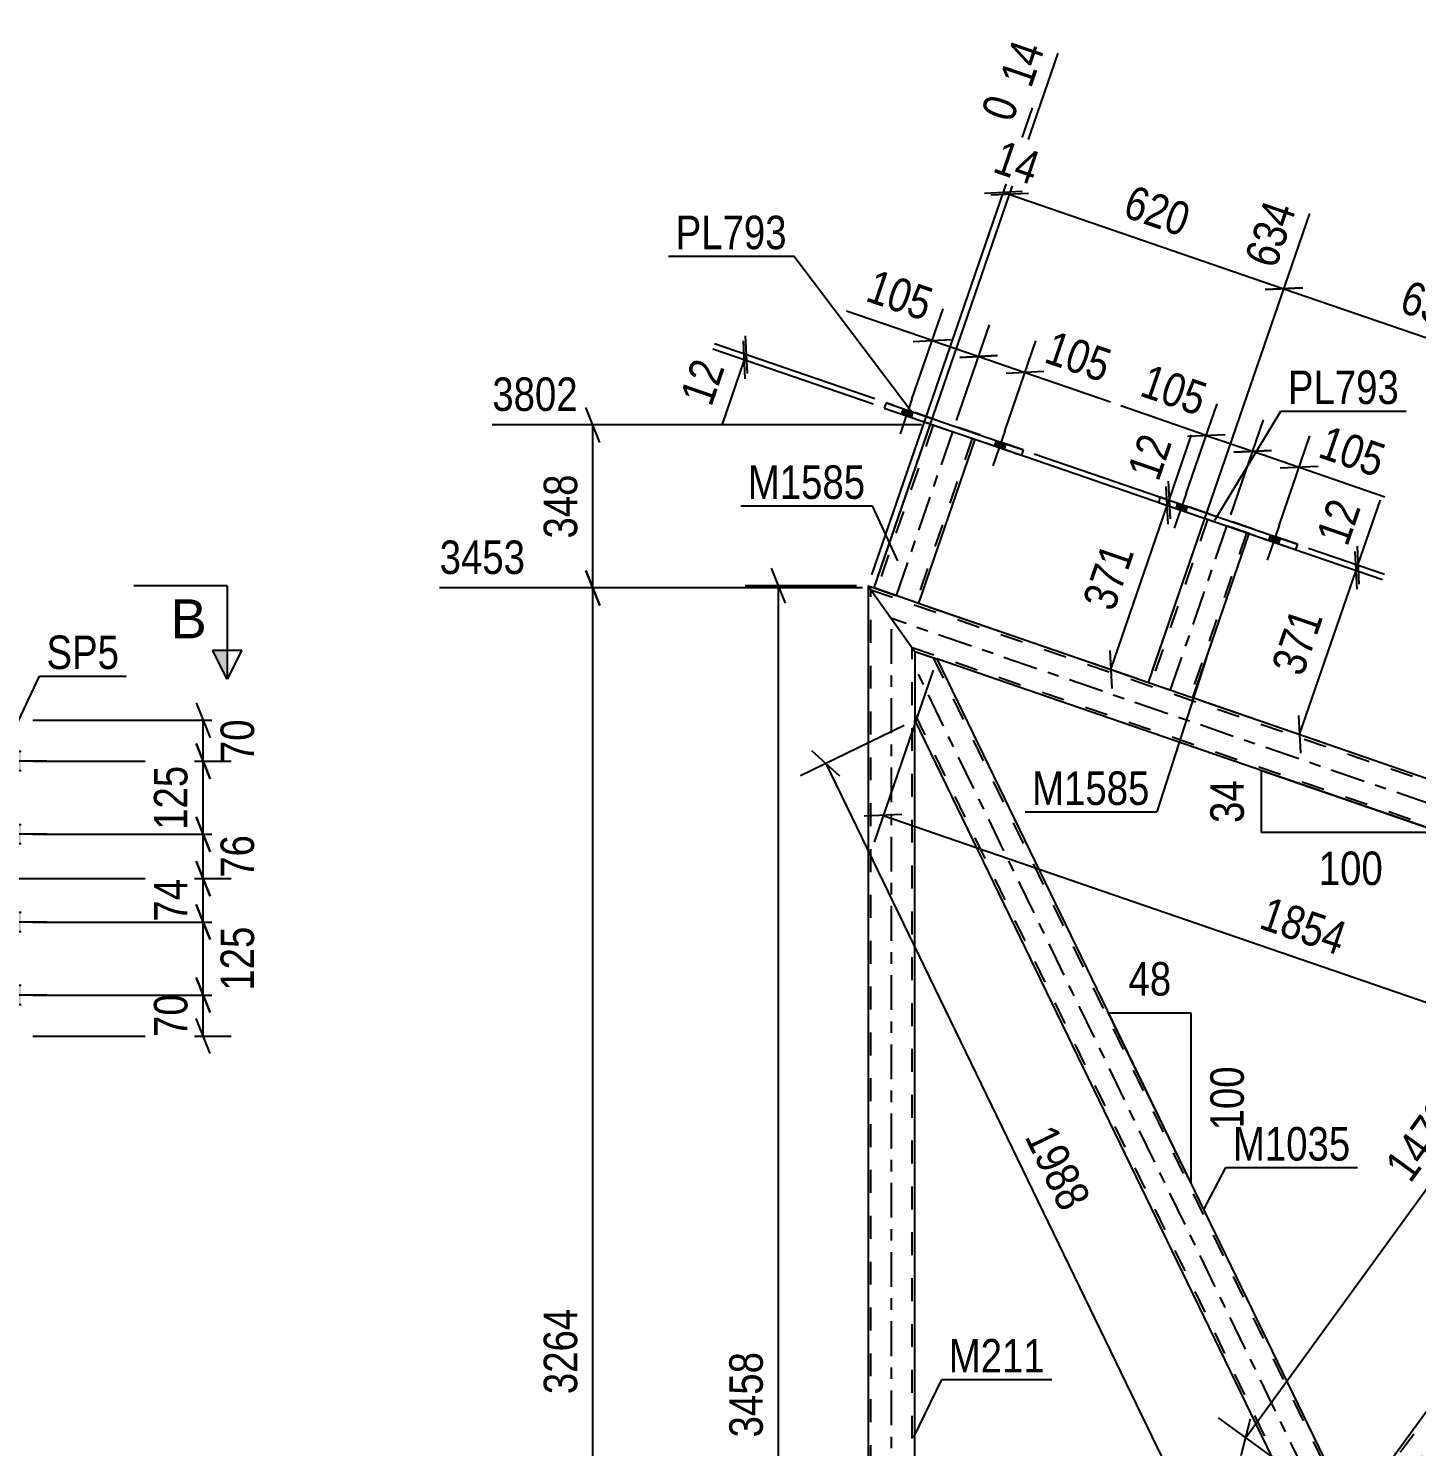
# Model space of a CAD drawing. Header units: millimetres. Extents: x 0 to 841, y 0 to 594.
# Drawn here: x 302.9 to 421.6, y 135.4 to 256.7 of the extents above; entities that cross this region are included whole.
import ezdxf

# ---------------------------------------------------------------- set-up
doc = ezdxf.new("R2010")
doc.units = ezdxf.units.MM
doc.linetypes.add('DXK_LINE_DOT2', pattern=[3.9198, 1.9599, -1.9599])
doc.linetypes.add('DXK_LINE_DOT3', pattern=[5.9187, 2.979, -0.9799, 0.9799, -0.9799])
doc.styles.add('Arial', font='ARIAL.TTF', dxfattribs={"height": 0.2})
doc.styles.add('Arial Narrow', font='ARIALN.TTF', dxfattribs={"height": 0.2})

# ---------------------------------------------------------------- blocks, each defined once
blk = doc.blocks.new('Bolt-761551059-1678 - 1356')
at = {"linetype": 'Continuous'}
for points in [[(301, 194.85), (301, 193.2), (302.25, 193.2), (302.25, 194.85)], [(301, 194.85), (301, 193.2), (302.25, 193.2), (302.25, 194.85)], [(301, 194.85), (301, 193.2), (302.25, 193.2), (302.25, 194.85)], [(301, 188.6), (301, 186.95), (302.25, 186.95), (302.25, 188.6)], [(301, 188.6), (301, 186.95), (302.25, 186.95), (302.25, 188.6)], [(301, 181.1), (301, 179.45), (302.25, 179.45), (302.25, 181.1)], [(301, 181.1), (301, 179.45), (302.25, 179.45), (302.25, 181.1)], [(301, 174.85), (301, 173.2), (302.25, 173.2), (302.25, 174.85)], [(301, 174.85), (301, 173.2), (302.25, 173.2), (302.25, 174.85)], [(301, 174.85), (301, 173.2), (302.25, 173.2), (302.25, 174.85)]]:
    blk.add_hatch(color=1, dxfattribs=at).paths.add_polyline_path(points)
at = {"color": 1, "linetype": 'Continuous'}
for p, q in [((302.25, 194.85), (301, 194.85)), ((302.25, 194.85), (301, 194.85)), ((302.25, 194.85), (301, 194.85)), ((304.45, 194.03), (298.5, 194.03)), ((304.45, 194.03), (298.5, 194.03)), ((304.45, 194.03), (298.5, 194.03)), ((302.25, 193.2), (301, 193.2)), ((302.25, 193.2), (301, 193.2)), ((302.25, 193.2), (301, 193.2)), ((302.25, 188.6), (301, 188.6)), ((302.25, 188.6), (301, 188.6)), ((304.45, 187.78), (298.5, 187.78)), ((304.45, 187.78), (298.5, 187.78)), ((302.25, 186.95), (301, 186.95)), ((302.25, 186.95), (301, 186.95)), ((302.25, 181.1), (301, 181.1)), ((302.25, 181.1), (301, 181.1)), ((304.45, 180.28), (298.5, 180.28)), ((304.45, 180.28), (298.5, 180.28)), ((302.25, 179.45), (301, 179.45)), ((302.25, 179.45), (301, 179.45)), ((302.25, 174.85), (301, 174.85)), ((302.25, 174.85), (301, 174.85)), ((302.25, 174.85), (301, 174.85)), ((304.45, 174.03), (298.5, 174.03)), ((304.45, 174.03), (298.5, 174.03)), ((304.45, 174.03), (298.5, 174.03)), ((302.25, 173.2), (301, 173.2)), ((302.25, 173.2), (301, 173.2)), ((302.25, 173.2), (301, 173.2))]:
    blk.add_line(p, q, dxfattribs=at)
blk = doc.blocks.new('Part-761551059-21451 - 21442')
at = {"color": 2, "linetype": 'Continuous'}
for p, q in [((450.67, 177.26), (416.01, 129.62)), ((417.99, 125.54), (451.18, 171.18)), ((378.67, 78.29), (413.34, 125.96)), ((379.87, 73.15), (415.32, 121.88)), ((378.67, 78.29), (378.67, 73.56)), ((378.67, 73.56), (379.84, 73.16)), ((379.84, 73.16), (379.87, 73.15))]:
    blk.add_line(p, q, dxfattribs=at)
at = {"color": 7, "linetype": 'DXK_LINE_DOT2'}
for p, q in [((450.67, 171.92), (450.67, 177.26)), ((378.67, 77.88), (450.67, 176.86)), ((379.64, 73.23), (450.98, 171.3)), ((450.73, 171.62), (450.67, 171.92)), ((450.67, 171.92), (450.73, 171.62)), ((450.73, 171.62), (450.67, 171.92)), ((450.67, 171.92), (450.73, 171.62)), ((450.81, 171.48), (450.73, 171.62)), ((450.73, 171.62), (450.81, 171.48)), ((450.81, 171.48), (450.73, 171.62)), ((450.73, 171.62), (450.81, 171.48)), ((450.9, 171.36), (450.81, 171.48)), ((450.92, 171.34), (450.9, 171.36)), ((451.16, 171.18), (450.9, 171.36)), ((451.16, 171.18), (451.18, 171.18)), ((451.16, 171.18), (451.18, 171.18)), ((413.34, 125.96), (416.01, 129.62)), ((415.32, 121.88), (417.99, 125.54))]:
    blk.add_line(p, q, dxfattribs=at)
at = {"color": 7, "linetype": 'DXK_LINE_DOT3'}
blk.add_line((452.28, 176.09), (378.67, 74.89), dxfattribs=at)
blk = doc.blocks.new('Part-761551059-21447 - 21442')
at = {"color": 2, "linetype": 'Continuous'}
for p, q in [((374.67, 209.03), (375.2, 208.84)), ((374.67, 209.03), (375.15, 208.36)), ((375.15, 208.36), (378.67, 203.42)), ((378.98, 207.54), (398.65, 200.77)), ((450.67, 178.63), (380.56, 202.77)), ((402.43, 199.47), (422.48, 192.56)), ((426.26, 191.26), (450.67, 182.86)), ((450.67, 182.86), (450.67, 182.82)), ((450.67, 182.82), (450.67, 182.35)), ((450.67, 182.35), (450.67, 182.32))]:
    blk.add_line(p, q, dxfattribs=at)
at = {"color": 7, "linetype": 'DXK_LINE_DOT2'}
for p, q in [((374.67, 209.03), (374.81, 208.83)), ((374.91, 208.69), (450.67, 182.6)), ((375.2, 208.84), (378.98, 207.54)), ((378.43, 203.76), (450.67, 178.88)), ((378.67, 203.42), (380.56, 202.77)), ((398.65, 200.77), (402.43, 199.47)), ((422.48, 192.56), (426.26, 191.26)), ((450.67, 182.86), (450.67, 182.71)), ((450.67, 182.35), (450.67, 178.63))]:
    blk.add_line(p, q, dxfattribs=at)
at = {"color": 7, "linetype": 'DXK_LINE_DOT3'}
blk.add_line((450.67, 180.74), (376.67, 206.22), dxfattribs=at)
blk = doc.blocks.new('Part-761551059-21450 - 21442')
at = {"color": 2, "linetype": 'Continuous'}
for p, q in [((375.15, 208.36), (374.67, 209.03)), ((374.67, 209.03), (374.67, 70.71)), ((375.15, 208.36), (378.67, 203.42)), ((378.67, 78.29), (378.67, 197.51)), ((374.67, 70.71), (378.67, 73.56))]:
    blk.add_line(p, q, dxfattribs=at)
at = {"color": 7, "linetype": 'DXK_LINE_DOT2'}
for p, q in [((374.7, 208.98), (375.15, 208.36)), ((374.91, 70.88), (374.91, 208.69)), ((378.43, 73.39), (378.43, 203.76)), ((378.67, 203.42), (378.67, 197.51)), ((378.67, 73.56), (378.67, 78.29))]:
    blk.add_line(p, q, dxfattribs=at)
at = {"color": 7, "linetype": 'DXK_LINE_DOT3'}
blk.add_line((376.67, 72.14), (376.67, 206.22), dxfattribs=at)
blk = doc.blocks.new('Part-761551059-21455 - 21442')
at = {"color": 2, "linetype": 'Continuous'}
for p, q in [((378.67, 203.42), (378.67, 197.51)), ((378.67, 203.42), (380.56, 202.77)), ((380.56, 202.77), (416.01, 129.62)), ((378.67, 197.51), (413.34, 125.96)), ((416.01, 129.62), (413.34, 125.96))]:
    blk.add_line(p, q, dxfattribs=at)
at = {"color": 7, "linetype": 'DXK_LINE_DOT2'}
for p, q in [((380.24, 202.88), (415.85, 129.4)), ((378.67, 198.06), (413.5, 126.18))]:
    blk.add_line(p, q, dxfattribs=at)
at = {"color": 7, "linetype": 'DXK_LINE_DOT3'}
blk.add_line((414.68, 127.79), (378.67, 202.1), dxfattribs=at)
blk = doc.blocks.new('Part-761551059-21501 - 21442')
at = {"color": 2, "linetype": 'Continuous'}
for p, q in [((399.66, 216.61), (399.5, 216.16)), ((399.5, 216.16), (411.23, 212.12)), ((399.66, 216.61), (399.66, 216.61)), ((399.66, 216.61), (411.38, 212.58)), ((411.38, 212.58), (411.23, 212.12)), ((411.38, 212.58), (411.38, 212.58))]:
    blk.add_line(p, q, dxfattribs=at)
at = {"color": 7, "linetype": 'DXK_LINE_DOT2'}
for p, q in [((399.5, 216.16), (411.23, 212.12)), ((411.38, 212.58), (399.66, 216.61)), ((399.66, 216.61), (399.66, 216.61))]:
    blk.add_line(p, q, dxfattribs=at)
blk = doc.blocks.new('Part-761551059-21502 - 21442')
at = {"color": 2, "linetype": 'Continuous'}
for p, q in [((398.65, 200.77), (403.47, 214.79)), ((402.43, 199.47), (407.25, 213.49)), ((398.65, 200.77), (402.39, 199.48)), ((402.39, 199.48), (402.43, 199.47))]:
    blk.add_line(p, q, dxfattribs=at)
at = {"color": 7, "linetype": 'DXK_LINE_DOT2'}
for p, q in [((403.7, 214.71), (398.87, 200.69)), ((407.25, 213.49), (403.47, 214.79)), ((407.03, 213.57), (402.2, 199.54)), ((398.65, 200.77), (398.65, 200.77)), ((398.65, 200.77), (398.65, 200.77)), ((398.65, 200.77), (398.65, 200.77)), ((398.65, 200.77), (398.65, 200.77)), ((402.19, 199.55), (402.2, 199.54))]:
    blk.add_line(p, q, dxfattribs=at)
at = {"color": 7, "linetype": 'DXK_LINE_DOT3'}
blk.add_line((400.54, 200.12), (405.36, 214.14), dxfattribs=at)
blk = doc.blocks.new('Part-761551059-21503 - 21442')
at = {"color": 2, "linetype": 'Continuous'}
for p, q in [((376.21, 224.68), (376.05, 224.23)), ((376.21, 224.68), (376.21, 224.68)), ((376.21, 224.68), (387.93, 220.65)), ((376.05, 224.23), (387.78, 220.2)), ((387.93, 220.65), (387.78, 220.2)), ((387.93, 220.65), (387.93, 220.65))]:
    blk.add_line(p, q, dxfattribs=at)
at = {"color": 7, "linetype": 'DXK_LINE_DOT2'}
for p, q in [((387.93, 220.65), (376.21, 224.68)), ((376.21, 224.68), (376.21, 224.68)), ((376.05, 224.23), (387.78, 220.2))]:
    blk.add_line(p, q, dxfattribs=at)
blk = doc.blocks.new('Part-761551059-21504 - 21442')
at = {"color": 2, "linetype": 'Continuous'}
for p, q in [((375.2, 208.84), (380.02, 222.86)), ((383.8, 221.56), (378.98, 207.54)), ((378.94, 207.55), (375.2, 208.84)), ((378.94, 207.55), (378.97, 207.54))]:
    blk.add_line(p, q, dxfattribs=at)
at = {"color": 7, "linetype": 'DXK_LINE_DOT2'}
for p, q in [((380.25, 222.78), (375.42, 208.76)), ((380.02, 222.86), (383.8, 221.56)), ((383.58, 221.64), (378.75, 207.61)), ((375.2, 208.84), (375.2, 208.84)), ((375.2, 208.84), (375.2, 208.84)), ((375.2, 208.84), (375.2, 208.84)), ((375.2, 208.84), (375.2, 208.84)), ((378.74, 207.62), (378.75, 207.61)), ((378.98, 207.54), (378.97, 207.54)), ((378.97, 207.54), (378.98, 207.54)), ((378.98, 207.54), (378.98, 207.54))]:
    blk.add_line(p, q, dxfattribs=at)
at = {"color": 7, "linetype": 'DXK_LINE_DOT3'}
blk.add_line((377.09, 208.19), (381.91, 222.21), dxfattribs=at)
blk = doc.blocks.new('Bolt-761551059-21516 - 21442')
at = {"linetype": 'Continuous'}
for points in [[(401.96, 215.82), (401.13, 216.1), (400.98, 215.65), (401.81, 215.36)], [(409.91, 213.09), (409.07, 213.37), (408.92, 212.92), (409.75, 212.63)]]:
    blk.add_hatch(color=1, dxfattribs=at).paths.add_polyline_path(points)
at = {"color": 1, "linetype": 'Continuous'}
for p, q in [((401.87, 216.91), (400.86, 213.96)), ((401.13, 216.1), (400.98, 215.65)), ((401.96, 215.82), (401.81, 215.36)), ((409.82, 214.17), (408.8, 211.22)), ((409.07, 213.37), (408.92, 212.92)), ((409.91, 213.09), (409.75, 212.63))]:
    blk.add_line(p, q, dxfattribs=at)
blk = doc.blocks.new('Bolt-761551059-21517 - 21442')
at = {"linetype": 'Continuous'}
for points in [[(401.96, 215.82), (401.13, 216.1), (400.98, 215.65), (401.81, 215.36)], [(409.91, 213.09), (409.07, 213.37), (408.92, 212.92), (409.75, 212.63)]]:
    blk.add_hatch(color=1, dxfattribs=at).paths.add_polyline_path(points)
at = {"color": 1, "linetype": 'Continuous'}
for p, q in [((401.87, 216.91), (400.86, 213.96)), ((401.13, 216.1), (400.98, 215.65)), ((401.96, 215.82), (401.81, 215.36)), ((409.82, 214.17), (408.8, 211.22)), ((409.07, 213.37), (408.92, 212.92)), ((409.91, 213.09), (409.75, 212.63))]:
    blk.add_line(p, q, dxfattribs=at)
blk = doc.blocks.new('Bolt-761551059-21518 - 21442')
at = {"linetype": 'Continuous'}
for points in [[(378.51, 223.89), (377.68, 224.18), (377.53, 223.72), (378.36, 223.44)], [(386.46, 221.16), (385.63, 221.44), (385.47, 220.99), (386.3, 220.7)]]:
    blk.add_hatch(color=1, dxfattribs=at).paths.add_polyline_path(points)
at = {"color": 1, "linetype": 'Continuous'}
for p, q in [((378.42, 224.98), (377.41, 222.03)), ((377.68, 224.18), (377.53, 223.72)), ((378.51, 223.89), (378.36, 223.44)), ((386.37, 222.25), (385.35, 219.29)), ((385.63, 221.44), (385.47, 220.99)), ((386.46, 221.16), (386.3, 220.7))]:
    blk.add_line(p, q, dxfattribs=at)
blk = doc.blocks.new('Bolt-761551059-21519 - 21442')
at = {"linetype": 'Continuous'}
for points in [[(378.51, 223.89), (377.68, 224.18), (377.53, 223.72), (378.36, 223.44)], [(386.46, 221.16), (385.63, 221.44), (385.47, 220.99), (386.3, 220.7)]]:
    blk.add_hatch(color=1, dxfattribs=at).paths.add_polyline_path(points)
at = {"color": 1, "linetype": 'Continuous'}
for p, q in [((378.42, 224.98), (377.41, 222.03)), ((377.68, 224.18), (377.53, 223.72)), ((378.51, 223.89), (378.36, 223.44)), ((386.37, 222.25), (385.35, 219.29)), ((385.63, 221.44), (385.47, 220.99)), ((386.46, 221.16), (386.3, 220.7))]:
    blk.add_line(p, q, dxfattribs=at)
blk = doc.blocks.new('StraightDimension-761551059-17092 - 1356')
at = {"color": 7, "linetype": 'Continuous'}
for p, q in [((317.22, 175.53), (318.42, 172.53)), ((303.25, 174.03), (320.22, 174.03)), ((317.82, 170.53), (317.82, 174.03)), ((318.42, 169.03), (317.22, 172.03)), ((303.25, 170.53), (320.22, 170.53))]:
    blk.add_line(p, q, dxfattribs=at)
at = {"color": 0}
blk.add_wipeout([(317.07, 174.7), (312.87, 174.7), (312.87, 169.85), (317.07, 169.85)], dxfattribs=at)
at = {"color": 3, "style": 'Arial Narrow'}
blk.add_text('70', height=2.863, rotation=90.0002, dxfattribs=at).set_placement((316.47, 170.45))
blk = doc.blocks.new('StraightDimension-761551059-17087 - 1356')
at = {"color": 7, "linetype": 'Continuous'}
for p, q in [((317.22, 199.03), (318.42, 196.03)), ((303.25, 197.53), (320.67, 197.53)), ((317.82, 194.03), (317.82, 197.53)), ((318.42, 192.53), (317.22, 195.53)), ((303.25, 194.03), (320.67, 194.03))]:
    blk.add_line(p, q, dxfattribs=at)
at = {"color": 0}
blk.add_wipeout([(322.77, 198.2), (318.57, 198.2), (318.57, 193.35), (322.77, 193.35)], dxfattribs=at)
at = {"color": 3, "style": 'Arial Narrow'}
blk.add_text('70', height=2.863, rotation=90.0002, dxfattribs=at).set_placement((322.17, 193.95))
blk = doc.blocks.new('StraightDimension-761551059-17088 - 1356')
at = {"color": 7, "linetype": 'Continuous'}
for p, q in [((317.22, 195.53), (318.42, 192.53)), ((303.25, 194.03), (320.22, 194.03)), ((317.82, 187.78), (317.82, 194.03)), ((318.42, 186.28), (317.22, 189.28)), ((303.25, 187.78), (320.22, 187.78))]:
    blk.add_line(p, q, dxfattribs=at)
at = {"color": 0}
blk.add_wipeout([(317.07, 194.24), (312.87, 194.24), (312.87, 187.56), (317.07, 187.56)], dxfattribs=at)
at = {"color": 3, "style": 'Arial Narrow'}
blk.add_text('125', height=2.863, rotation=90.0002, dxfattribs=at).set_placement((316.47, 188.16))
blk = doc.blocks.new('StraightDimension-761551059-17089 - 1356')
at = {"color": 7, "linetype": 'Continuous'}
for p, q in [((317.22, 189.28), (318.42, 186.28)), ((303.25, 187.78), (320.67, 187.78)), ((317.82, 183.99), (317.82, 187.78)), ((318.42, 182.49), (317.22, 185.49)), ((302, 183.99), (320.67, 183.99))]:
    blk.add_line(p, q, dxfattribs=at)
at = {"color": 0}
blk.add_wipeout([(322.77, 188.31), (318.57, 188.31), (318.57, 183.46), (322.77, 183.46)], dxfattribs=at)
at = {"color": 3, "style": 'Arial Narrow'}
blk.add_text('76', height=2.863, rotation=90.0002, dxfattribs=at).set_placement((322.17, 184.06))
blk = doc.blocks.new('StraightDimension-761551059-17090 - 1356')
at = {"color": 7, "linetype": 'Continuous'}
for p, q in [((317.22, 185.49), (318.42, 182.49)), ((302, 183.99), (320.22, 183.99)), ((317.82, 180.28), (317.82, 183.99)), ((318.42, 178.78), (317.22, 181.78)), ((303.25, 180.28), (320.22, 180.28))]:
    blk.add_line(p, q, dxfattribs=at)
at = {"color": 0}
blk.add_wipeout([(317.07, 184.56), (312.87, 184.56), (312.87, 179.71), (317.07, 179.71)], dxfattribs=at)
at = {"color": 3, "style": 'Arial Narrow'}
blk.add_text('74', height=2.863, rotation=90.0002, dxfattribs=at).set_placement((316.47, 180.31))
blk = doc.blocks.new('StraightDimension-761551059-17091 - 1356')
at = {"color": 7, "linetype": 'Continuous'}
for p, q in [((317.22, 181.78), (318.42, 178.78)), ((303.25, 180.28), (320.67, 180.28)), ((317.82, 174.03), (317.82, 180.28)), ((318.42, 172.53), (317.22, 175.53)), ((303.25, 174.03), (320.67, 174.03))]:
    blk.add_line(p, q, dxfattribs=at)
at = {"color": 0}
blk.add_wipeout([(322.77, 180.49), (318.57, 180.49), (318.57, 173.81), (322.77, 173.81)], dxfattribs=at)
at = {"color": 3, "style": 'Arial Narrow'}
blk.add_text('125', height=2.863, rotation=90.0002, dxfattribs=at).set_placement((322.17, 174.41))
blk = doc.blocks.new('StraightDimension-761551059-24172 - 21442')
at = {"color": 7, "linetype": 'Continuous'}
for p, q in [((375.52, 209.79), (390.93, 254.56)), ((388.39, 242.58), (385.17, 242.42)), ((386.78, 242.5), (410.23, 234.43)), ((398.97, 201.71), (412.44, 240.85)), ((408.62, 234.35), (411.84, 234.51))]:
    blk.add_line(p, q, dxfattribs=at)
at = {"color": 0}
blk.add_wipeout([(401.91, 238.09), (403.27, 242.06), (396.95, 244.23), (395.59, 240.26)], dxfattribs=at)
at = {"color": 0, "linetype": 'Continuous'}
blk.add_wipeout([(412.06, 241.61), (408.09, 242.98), (405.92, 236.66), (409.89, 235.29)], dxfattribs=at)
at = {"color": 3, "style": 'Arial Narrow'}
blk.add_text('620', height=2.863, rotation=-18.9878, dxfattribs=at).set_placement((396.35, 240.64))
at = {"color": 3, "linetype": 'Continuous', "style": 'Arial Narrow'}
blk.add_text('634', height=2.863, rotation=71.0124, dxfattribs=at).set_placement((409.52, 236.05))
blk = doc.blocks.new('StraightDimension-761551059-24336 - 21442')
at = {"color": 7, "linetype": 'Continuous'}
for p, q in [((405.69, 215.09), (408.49, 223.22)), ((409.82, 214.17), (412.46, 221.85)), ((405.95, 220.45), (409.17, 220.61)), ((407.56, 220.53), (411.53, 219.16)), ((413.15, 219.24), (409.92, 219.08))]:
    blk.add_line(p, q, dxfattribs=at)
at = {"color": 0}
blk.add_wipeout([(418.59, 217.52), (419.96, 221.5), (413.64, 223.67), (412.27, 219.7)], dxfattribs=at)
at = {"color": 7, "linetype": 'Continuous'}
blk.add_line((411.53, 219.16), (418.85, 216.64), dxfattribs=at)
blk.add_line((411.53, 219.16), (418.85, 216.64), dxfattribs=at)
at = {"color": 3, "style": 'Arial Narrow'}
blk.add_text('105', height=2.863, rotation=-18.9878, dxfattribs=at).set_placement((413.03, 220.07))
blk = doc.blocks.new('StraightDimension-761551059-24173 - 21442')
at = {"color": 7, "linetype": 'Continuous'}
for p, q in [((375.52, 209.79), (390.93, 254.56)), ((374.99, 209.97), (388.73, 249.9)), ((384.63, 242.61), (387.86, 242.76)), ((388.39, 242.58), (385.17, 242.42)), ((386.24, 242.68), (386.78, 242.5))]:
    blk.add_line(p, q, dxfattribs=at)
at = {"color": 0, "linetype": 'Continuous'}
blk.add_wipeout([(390.56, 255.33), (386.59, 256.69), (385.01, 252.1), (388.98, 250.73)], dxfattribs=at)
at = {"color": 0}
blk.add_wipeout([(389.05, 242.51), (390.42, 246.48), (385.83, 248.06), (384.46, 244.09)], dxfattribs=at)
at = {"color": 3, "style": 'Arial Narrow'}
blk.add_text('14', height=2.863, rotation=-18.9878, dxfattribs=at).set_placement((385.22, 244.46))
at = {"color": 0, "linetype": 'Continuous'}
blk.add_wipeout([(388.35, 250.66), (384.38, 252.03), (383.4, 249.16), (387.37, 247.8)], dxfattribs=at)
at = {"color": 3, "linetype": 'Continuous', "style": 'Arial Narrow'}
for s, height, p in [('14', 2.863, (388.6, 251.5)), ('0', 2.86, (387, 248.56))]:
    blk.add_text(s, height=height, rotation=71.0124, dxfattribs=at).set_placement(p)
blk = doc.blocks.new('StraightDimension-761551059-24562 - 21442')
at = {"color": 7, "linetype": 'Continuous'}
for p, q in [((367.62, 207.53), (366.42, 210.53)), ((373.67, 209.03), (364.17, 209.03)), ((367.02, 70.71), (367.02, 209.03)), ((366.42, 72.21), (367.62, 69.21)), ((373.67, 70.71), (364.17, 70.71))]:
    blk.add_line(p, q, dxfattribs=at)
at = {"color": 0}
blk.add_wipeout([(366.27, 144.13), (362.07, 144.13), (362.07, 135.61), (366.27, 135.61)], dxfattribs=at)
at = {"color": 3, "style": 'Arial Narrow'}
blk.add_text('3458', height=2.863, rotation=90.0002, dxfattribs=at).set_placement((365.67, 136.21))
blk = doc.blocks.new('StraightDimension-761551059-24171 - 21442')
at = {"color": 7, "linetype": 'Continuous'}
for p, q in [((398.97, 201.71), (412.44, 240.85)), ((411.84, 234.51), (408.62, 234.35)), ((410.23, 234.43), (434.07, 226.23)), ((422.81, 193.51), (436.87, 234.37)), ((432.45, 226.15), (435.68, 226.31))]:
    blk.add_line(p, q, dxfattribs=at)
at = {"color": 0, "linetype": 'Continuous'}
blk.add_wipeout([(436.5, 235.14), (432.52, 236.5), (429.76, 228.45), (433.73, 227.09)], dxfattribs=at)
at = {"color": 0}
blk.add_wipeout([(425.55, 229.95), (426.92, 233.92), (420.6, 236.1), (419.23, 232.13)], dxfattribs=at)
at = {"color": 3, "linetype": 'Continuous', "style": 'Arial Narrow'}
blk.add_text('1264', height=2.863, rotation=71.0124, dxfattribs=at).set_placement((433.35, 227.85))
at = {"color": 3, "style": 'Arial Narrow'}
blk.add_text('630', height=2.863, rotation=-18.9878, dxfattribs=at).set_placement((419.99, 232.5))
blk = doc.blocks.new('StraightDimension-761551059-24337 - 21442')
at = {"color": 7, "linetype": 'Continuous'}
for p, q in [((401.87, 216.91), (404.52, 224.59)), ((405.69, 215.09), (408.49, 223.22)), ((401.98, 221.81), (405.2, 221.97)), ((403.59, 221.89), (407.56, 220.53)), ((409.17, 220.61), (405.95, 220.45))]:
    blk.add_line(p, q, dxfattribs=at)
at = {"color": 0}
blk.add_wipeout([(403.34, 222.77), (404.7, 226.74), (398.38, 228.92), (397.02, 224.95)], dxfattribs=at)
at = {"color": 7, "linetype": 'Continuous'}
blk.add_line((403.59, 221.89), (396.28, 224.41), dxfattribs=at)
blk.add_line((403.59, 221.89), (396.28, 224.41), dxfattribs=at)
at = {"color": 3, "style": 'Arial Narrow'}
blk.add_text('105', height=2.863, rotation=-18.9878, dxfattribs=at).set_placement((397.78, 225.32))
blk = doc.blocks.new('StraightDimension-761551059-24387 - 21442')
at = {"color": 7, "linetype": 'Continuous'}
for p, q in [((382.24, 223.16), (385.05, 231.34)), ((386.37, 222.25), (389.02, 229.97)), ((382.51, 228.56), (385.74, 228.72)), ((384.13, 228.64), (388.1, 227.27)), ((389.71, 227.35), (386.48, 227.19))]:
    blk.add_line(p, q, dxfattribs=at)
at = {"color": 0}
blk.add_wipeout([(395.16, 225.64), (396.52, 229.61), (390.2, 231.78), (388.84, 227.81)], dxfattribs=at)
at = {"color": 7, "linetype": 'Continuous'}
blk.add_line((388.1, 227.27), (395.41, 224.76), dxfattribs=at)
blk.add_line((388.1, 227.27), (395.41, 224.76), dxfattribs=at)
at = {"color": 3, "style": 'Arial Narrow'}
blk.add_text('105', height=2.863, rotation=-18.9878, dxfattribs=at).set_placement((389.6, 228.18))
blk = doc.blocks.new('StraightDimension-761551059-24388 - 21442')
at = {"color": 7, "linetype": 'Continuous'}
for p, q in [((378.42, 224.98), (381.08, 232.7)), ((382.24, 223.16), (385.05, 231.34)), ((378.54, 229.93), (381.77, 230.09)), ((380.15, 230.01), (384.13, 228.64)), ((385.74, 228.72), (382.51, 228.56))]:
    blk.add_line(p, q, dxfattribs=at)
at = {"color": 0}
blk.add_wipeout([(379.9, 230.89), (381.27, 234.86), (374.95, 237.03), (373.58, 233.06)], dxfattribs=at)
at = {"color": 7, "linetype": 'Continuous'}
blk.add_line((380.15, 230.01), (372.84, 232.52), dxfattribs=at)
blk.add_line((380.15, 230.01), (372.84, 232.52), dxfattribs=at)
at = {"color": 3, "style": 'Arial Narrow'}
blk.add_text('105', height=2.863, rotation=-18.9878, dxfattribs=at).set_placement((374.34, 233.43))
blk = doc.blocks.new('StraightDimension-761551059-24429 - 21442')
at = {"color": 7, "linetype": 'Continuous'}
for p, q in [((384.75, 221.24), (402.52, 215.12)), ((388.88, 220.32), (402.68, 215.58)), ((400.33, 214.29), (400.17, 217.52)), ((400.33, 217.97), (400.49, 214.74)), ((400.25, 215.9), (400.41, 216.36))]:
    blk.add_line(p, q, dxfattribs=at)
at = {"color": 0}
blk.add_wipeout([(401.45, 221.69), (397.48, 223.06), (395.9, 218.46), (399.87, 217.1)], dxfattribs=at)
at = {"color": 7, "linetype": 'Continuous'}
blk.add_line((400.41, 216.36), (402.33, 221.94), dxfattribs=at)
blk.add_line((400.41, 216.36), (402.33, 221.94), dxfattribs=at)
at = {"color": 3, "style": 'Arial Narrow'}
blk.add_text('12', height=2.863, rotation=71.0124, dxfattribs=at).set_placement((399.5, 217.86))
blk = doc.blocks.new('StraightDimension-761551059-24430 - 21442')
at = {"color": 7, "linetype": 'Continuous'}
for p, q in [((384.75, 221.24), (402.52, 215.12)), ((400.33, 214.29), (400.17, 217.52)), ((395.43, 201.88), (400.25, 215.9)), ((379.92, 207.21), (397.7, 201.1)), ((395.35, 203.49), (395.51, 200.26))]:
    blk.add_line(p, q, dxfattribs=at)
at = {"color": 0}
blk.add_wipeout([(398.22, 212.29), (394.25, 213.66), (392.07, 207.34), (396.04, 205.97)], dxfattribs=at)
at = {"color": 3, "style": 'Arial Narrow'}
blk.add_text('371', height=2.863, rotation=71.0124, dxfattribs=at).set_placement((395.67, 206.74))
blk = doc.blocks.new('StraightDimension-761551059-24461 - 21442')
at = {"color": 7, "linetype": 'Continuous'}
for p, q in [((408.2, 213.17), (418.67, 209.56)), ((412.33, 212.25), (418.83, 210.02)), ((416.48, 212.41), (416.64, 209.18)), ((416.48, 208.73), (416.32, 211.96)), ((416.4, 210.34), (416.56, 210.8))]:
    blk.add_line(p, q, dxfattribs=at)
at = {"color": 0}
blk.add_wipeout([(417.6, 216.13), (413.63, 217.5), (412.05, 212.9), (416.02, 211.54)], dxfattribs=at)
at = {"color": 7, "linetype": 'Continuous'}
blk.add_line((416.56, 210.8), (418.48, 216.38), dxfattribs=at)
blk.add_line((416.56, 210.8), (418.48, 216.38), dxfattribs=at)
at = {"color": 3, "style": 'Arial Narrow'}
blk.add_text('12', height=2.863, rotation=71.0124, dxfattribs=at).set_placement((415.65, 212.3))
blk = doc.blocks.new('StraightDimension-761551059-24462 - 21442')
at = {"color": 7, "linetype": 'Continuous'}
for p, q in [((408.2, 213.17), (418.67, 209.56)), ((416.48, 208.73), (416.32, 211.96)), ((411.57, 196.32), (416.4, 210.34)), ((403.37, 199.14), (413.84, 195.54)), ((411.49, 197.93), (411.65, 194.71))]:
    blk.add_line(p, q, dxfattribs=at)
at = {"color": 0}
blk.add_wipeout([(414.37, 206.74), (410.39, 208.1), (408.22, 201.78), (412.19, 200.42)], dxfattribs=at)
at = {"color": 3, "style": 'Arial Narrow'}
blk.add_text('371', height=2.863, rotation=71.0124, dxfattribs=at).set_placement((411.82, 201.18))
blk = doc.blocks.new('AngleDimension-761551059-24493 - 21442')
at = {"color": 7, "linetype": 'Continuous'}
for p, q in [((408.88, 193.01), (408.3, 193.22)), ((408.3, 187.94), (408.3, 193.22)), ((423.61, 187.94), (408.3, 193.22)), ((423.61, 187.94), (408.3, 187.94))]:
    blk.add_line(p, q, dxfattribs=at)
at = {"color": 0}
for points in [[(407.4, 193.01), (403.2, 193.01), (403.2, 188.15), (407.4, 188.15)], [(419.3, 182.84), (419.3, 187.04), (412.61, 187.04), (412.61, 182.84)]]:
    blk.add_wipeout(points, dxfattribs=at)
at = {"color": 3, "style": 'Arial Narrow'}
blk.add_text('34', height=2.863, rotation=90.0002, dxfattribs=at).set_placement((406.8, 188.75))
blk.add_text('100', height=2.863, dxfattribs=at).set_placement((413.21, 183.44))
blk = doc.blocks.new('StraightDimension-761551059-24507 - 21442')
at = {"color": 7, "linetype": 'Continuous'}
for p, q in [((380.24, 201.82), (375.18, 187.12)), ((377.57, 189.47), (374.34, 189.32)), ((375.96, 189.39), (446.06, 165.25)), ((450.34, 177.68), (445.28, 162.98)), ((444.45, 165.17), (447.67, 165.33))]:
    blk.add_line(p, q, dxfattribs=at)
at = {"color": 0}
blk.add_wipeout([(415.28, 176.65), (416.65, 180.62), (408.6, 183.39), (407.23, 179.42)], dxfattribs=at)
at = {"color": 3, "style": 'Arial Narrow'}
blk.add_text('1854', height=2.863, rotation=-19.005, dxfattribs=at).set_placement((407.99, 179.79))
blk = doc.blocks.new('StraightDimension-761551059-24533 - 21442')
at = {"color": 7, "linetype": 'Continuous'}
for p, q in [((377.77, 197.08), (368.9, 192.78)), ((372.25, 192.74), (369.87, 194.91)), ((371.06, 193.83), (405.74, 122.27)), ((412.44, 125.52), (403.58, 121.23)), ((404.54, 123.36), (406.93, 121.18))]:
    blk.add_line(p, q, dxfattribs=at)
at = {"color": 0}
blk.add_wipeout([(390.93, 154.55), (394.71, 156.38), (391, 164.04), (387.22, 162.21)], dxfattribs=at)
at = {"color": 3, "style": 'Arial Narrow'}
blk.add_text('1988', height=2.863, rotation=-64.1426, dxfattribs=at).set_placement((388.02, 161.93))
blk = doc.blocks.new('AngleDimension-761551059-24625 - 21442')
at = {"color": 7, "linetype": 'Continuous'}
for p, q in [((395.6, 171.75), (395.24, 172.49)), ((402.3, 172.49), (395.24, 172.49)), ((402.3, 157.91), (395.24, 172.49)), ((402.3, 157.91), (402.3, 172.49))]:
    blk.add_line(p, q, dxfattribs=at)
at = {"color": 0}
for points in [[(401.2, 173.39), (401.2, 177.59), (396.34, 177.59), (396.34, 173.39)], [(407.4, 168.54), (403.2, 168.54), (403.2, 161.86), (407.4, 161.86)]]:
    blk.add_wipeout(points, dxfattribs=at)
at = {"color": 3, "style": 'Arial Narrow'}
blk.add_text('48', height=2.863, dxfattribs=at).set_placement((396.94, 173.99))
blk.add_text('100', height=2.863, rotation=90.0002, dxfattribs=at).set_placement((406.8, 162.46))
blk = doc.blocks.new('StraightDimension-761551059-24714 - 21442')
at = {"color": 7, "linetype": 'Continuous'}
for p, q in [((449.86, 177.85), (439.31, 185.53)), ((441.22, 182.28), (442.01, 185.42)), ((406.96, 136.21), (441.61, 183.85)), ((415.2, 130.21), (404.65, 137.89)), ((407.35, 137.78), (406.56, 134.64))]:
    blk.add_line(p, q, dxfattribs=at)
at = {"color": 0}
blk.add_wipeout([(426.18, 163.91), (422.79, 166.38), (417.78, 159.5), (421.17, 157.03)], dxfattribs=at)
at = {"color": 3, "style": 'Arial Narrow'}
blk.add_text('1473', height=2.863, rotation=53.9669, dxfattribs=at).set_placement((421.04, 157.87))
blk = doc.blocks.new('StraightDimension-761551059-25089 - 21442')
at = {"color": 7, "linetype": 'Continuous'}
for p, q in [((351.75, 221.28), (350.55, 224.28)), ((379.25, 222.78), (342.54, 222.78)), ((351.15, 208.84), (351.15, 222.78)), ((350.55, 210.34), (351.75, 207.34)), ((374.2, 208.84), (338.04, 208.84))]:
    blk.add_line(p, q, dxfattribs=at)
at = {"color": 0}
blk.add_wipeout([(350.4, 219.16), (346.2, 219.16), (346.2, 212.47), (350.4, 212.47)], dxfattribs=at)
at = {"color": 3, "style": 'Arial Narrow'}
blk.add_text('348', height=2.863, rotation=90.0002, dxfattribs=at).set_placement((349.8, 213.07))
at = {"color": 0, "linetype": 'Continuous'}
blk.add_wipeout([(350.45, 223.38), (350.45, 227.58), (341.94, 227.58), (341.94, 223.38)], dxfattribs=at)
at = {"color": 3, "linetype": 'Continuous', "style": 'Arial Narrow'}
blk.add_text('3802', height=2.863, dxfattribs=at).set_placement((342.54, 223.98))
blk = doc.blocks.new('StraightDimension-761551059-25090 - 21442')
at = {"color": 7, "linetype": 'Continuous'}
for p, q in [((351.75, 207.34), (350.55, 210.34)), ((374.2, 208.84), (338.04, 208.84)), ((351.15, 78.29), (351.15, 208.84)), ((350.55, 79.79), (351.75, 76.79)), ((377.67, 78.29), (344.36, 78.29))]:
    blk.add_line(p, q, dxfattribs=at)
at = {"color": 0}
blk.add_wipeout([(350.4, 147.82), (346.2, 147.82), (346.2, 139.31), (350.4, 139.31)], dxfattribs=at)
at = {"color": 3, "style": 'Arial Narrow'}
blk.add_text('3264', height=2.863, rotation=90.0002, dxfattribs=at).set_placement((349.8, 139.91))
at = {"color": 0, "linetype": 'Continuous'}
blk.add_wipeout([(345.95, 209.44), (345.95, 213.64), (337.44, 213.64), (337.44, 209.44)], dxfattribs=at)
at = {"color": 3, "linetype": 'Continuous', "style": 'Arial Narrow'}
blk.add_text('3453', height=2.863, dxfattribs=at).set_placement((338.04, 210.04))
blk = doc.blocks.new('StraightDimension-761551059-25441 - 21442')
at = {"color": 7, "linetype": 'Continuous'}
for p, q in [((375.11, 224.55), (361.4, 229.27)), ((375.26, 225.01), (361.55, 229.73)), ((364.17, 226.73), (364.01, 229.96)), ((364.17, 230.41), (364.33, 227.18)), ((364.09, 228.34), (364.25, 228.8))]:
    blk.add_line(p, q, dxfattribs=at)
at = {"color": 0}
blk.add_wipeout([(363.21, 228.09), (359.24, 229.46), (357.66, 224.87), (361.63, 223.5)], dxfattribs=at)
at = {"color": 7, "linetype": 'Continuous'}
blk.add_line((364.09, 228.34), (362.17, 222.76), dxfattribs=at)
blk.add_line((364.09, 228.34), (362.17, 222.76), dxfattribs=at)
at = {"color": 3, "style": 'Arial Narrow'}
blk.add_text('12', height=2.863, rotation=71.0124, dxfattribs=at).set_placement((361.26, 224.26))
blk = doc.blocks.new('Mark-761551059-1577 - 1356')
at = {"color": 0}
blk.add_wipeout([(310.63, 201.91), (310.63, 204.91), (304.42, 204.91), (304.42, 201.91)], dxfattribs=at)
blk.add_wipeout([(310.63, 201.91), (310.63, 204.91), (304.42, 204.91), (304.42, 201.91)], dxfattribs=at)
at = {"color": 30, "linetype": 'Continuous'}
for p, q in [((301.8, 196.99), (303.82, 201.31)), ((303.82, 201.31), (311.23, 201.31))]:
    blk.add_line(p, q, dxfattribs=at)
at = {"color": 3, "style": 'Arial Narrow'}
blk.add_text('SP5', height=2.863, dxfattribs=at).set_placement((304.42, 201.91))
blk = doc.blocks.new('SectionMark-761551059-20817 - 1356')
at = {"linetype": 'Continuous'}
blk.add_hatch(color=6, dxfattribs=at).paths.add_polyline_path([(318.63, 203.53), (319.88, 203.53), (319.88, 201.03)])
at = {"color": 6, "linetype": 'Continuous'}
for p, q in [((319.88, 209.03), (311.88, 209.03)), ((319.88, 209.03), (319.88, 201.03)), ((318.63, 203.53), (321.13, 203.53)), ((319.88, 201.03), (318.63, 203.53)), ((321.13, 203.53), (319.88, 201.03))]:
    blk.add_line(p, q, dxfattribs=at)
at = {"color": 0, "linetype": 'Continuous'}
blk.add_wipeout([(318.13, 204.53), (318.13, 208.03), (315.02, 208.03), (315.02, 204.53)], dxfattribs=at)
at = {"color": 3, "linetype": 'Continuous', "style": 'Arial'}
blk.add_text('B', height=3.34, dxfattribs=at).set_placement((315.02, 204.53))
blk = doc.blocks.new('Mark-761551059-25499 - 21442')
at = {"color": 0}
blk.add_wipeout([(374.44, 216.46), (374.44, 219.46), (364.39, 219.46), (364.39, 216.46)], dxfattribs=at)
blk.add_wipeout([(374.44, 216.46), (374.44, 219.46), (364.39, 219.46), (364.39, 216.46)], dxfattribs=at)
at = {"color": 30, "linetype": 'Continuous'}
for p in [(363.79, 215.86), (377.23, 211.15)]:
    blk.add_line(p, (375.04, 215.86), dxfattribs=at)
at = {"color": 3, "style": 'Arial Narrow'}
blk.add_text('M1585', height=2.863, dxfattribs=at).set_placement((364.39, 216.46))
blk = doc.blocks.new('Mark-761551059-25485 - 21442')
at = {"color": 0}
blk.add_wipeout([(420.08, 224.57), (420.08, 227.57), (410.57, 227.57), (410.57, 224.57)], dxfattribs=at)
blk.add_wipeout([(420.08, 224.57), (420.08, 227.57), (410.57, 227.57), (410.57, 224.57)], dxfattribs=at)
at = {"color": 30, "linetype": 'Continuous'}
for p, q in [((404.33, 214.64), (409.97, 223.97)), ((409.97, 223.97), (420.68, 223.97))]:
    blk.add_line(p, q, dxfattribs=at)
at = {"color": 3, "style": 'Arial Narrow'}
blk.add_text('PL793', height=2.863, dxfattribs=at).set_placement((410.57, 224.57))
blk = doc.blocks.new('Mark-761551059-25494 - 21442')
at = {"color": 0}
blk.add_wipeout([(367.73, 237.81), (367.73, 240.81), (358.22, 240.81), (358.22, 237.81)], dxfattribs=at)
blk.add_wipeout([(367.73, 237.81), (367.73, 240.81), (358.22, 240.81), (358.22, 237.81)], dxfattribs=at)
at = {"color": 30, "linetype": 'Continuous'}
for p in [(357.62, 237.21), (378.5, 223.75)]:
    blk.add_line(p, (368.33, 237.21), dxfattribs=at)
at = {"color": 3, "style": 'Arial Narrow'}
blk.add_text('PL793', height=2.863, dxfattribs=at).set_placement((358.22, 237.81))
blk = doc.blocks.new('Mark-761551059-25467 - 21442')
at = {"color": 0}
blk.add_wipeout([(398.75, 190.29), (398.75, 193.29), (388.7, 193.29), (388.7, 190.29)], dxfattribs=at)
blk.add_wipeout([(398.75, 190.29), (398.75, 193.29), (388.7, 193.29), (388.7, 190.29)], dxfattribs=at)
at = {"color": 30, "linetype": 'Continuous'}
for p in [(403.58, 202.82), (388.1, 189.69)]:
    blk.add_line(p, (399.35, 189.69), dxfattribs=at)
at = {"color": 3, "style": 'Arial Narrow'}
blk.add_text('M1585', height=2.863, dxfattribs=at).set_placement((388.7, 190.29))
blk = doc.blocks.new('Mark-761551059-25505 - 21442')
at = {"color": 0}
blk.add_wipeout([(415.93, 159.88), (415.93, 162.88), (405.87, 162.88), (405.87, 159.88)], dxfattribs=at)
blk.add_wipeout([(415.93, 159.88), (415.93, 162.88), (405.87, 162.88), (405.87, 159.88)], dxfattribs=at)
at = {"color": 30, "linetype": 'Continuous'}
for p, q in [((403.34, 155.63), (405.27, 159.28)), ((405.27, 159.28), (416.53, 159.28))]:
    blk.add_line(p, q, dxfattribs=at)
at = {"color": 3, "style": 'Arial Narrow'}
blk.add_text('M1035', height=2.863, dxfattribs=at).set_placement((405.87, 159.88))
blk = doc.blocks.new('Mark-761551059-25516 - 21442')
at = {"color": 0}
blk.add_wipeout([(389.79, 141.76), (389.79, 144.76), (381.57, 144.76), (381.57, 141.76)], dxfattribs=at)
blk.add_wipeout([(389.79, 141.76), (389.79, 144.76), (381.57, 144.76), (381.57, 141.76)], dxfattribs=at)
at = {"color": 30, "linetype": 'Continuous'}
for p, q in [((378.56, 136.18), (380.97, 141.16)), ((380.97, 141.16), (390.39, 141.16))]:
    blk.add_line(p, q, dxfattribs=at)
at = {"color": 3, "style": 'Arial Narrow'}
blk.add_text('M211', height=2.863, dxfattribs=at).set_placement((381.57, 141.76))

msp = doc.modelspace()

# ---------------------------------------------------------------- block references
for name in ['Part-761551059-21503 - 21442', 'Bolt-761551059-21518 - 21442', 'Bolt-761551059-21519 - 21442', 'Part-761551059-21504 - 21442', 'Part-761551059-21501 - 21442', 'Bolt-761551059-21516 - 21442', 'Bolt-761551059-21517 - 21442', 'Part-761551059-21502 - 21442', 'StraightDimension-761551059-24562 - 21442', 'Part-761551059-21447 - 21442', 'Part-761551059-21450 - 21442', 'Part-761551059-21455 - 21442', 'Bolt-761551059-1678 - 1356', 'Part-761551059-21451 - 21442']:
    msp.add_blockref(name, (0, 0))

# ---------------------------------------------------------------- next in the draw order: block references
for name in ['StraightDimension-761551059-24172 - 21442', 'StraightDimension-761551059-17087 - 1356', 'StraightDimension-761551059-17092 - 1356']:
    msp.add_blockref(name, (0, 0))

# ---------------------------------------------------------------- next in the draw order: block references
for name in ['StraightDimension-761551059-24173 - 21442', 'StraightDimension-761551059-24336 - 21442', 'Mark-761551059-1577 - 1356', 'StraightDimension-761551059-17088 - 1356']:
    msp.add_blockref(name, (0, 0))

# ---------------------------------------------------------------- next in the draw order: block references
for name in ['StraightDimension-761551059-24171 - 21442', 'SectionMark-761551059-20817 - 1356', 'StraightDimension-761551059-17089 - 1356']:
    msp.add_blockref(name, (0, 0))

# ---------------------------------------------------------------- next in the draw order: block references
for name in ['StraightDimension-761551059-24337 - 21442', 'AngleDimension-761551059-24493 - 21442', 'StraightDimension-761551059-17090 - 1356']:
    msp.add_blockref(name, (0, 0))

# ---------------------------------------------------------------- next in the draw order: block references
for name in ['StraightDimension-761551059-24387 - 21442', 'StraightDimension-761551059-24461 - 21442', 'StraightDimension-761551059-17091 - 1356']:
    msp.add_blockref(name, (0, 0))

# ---------------------------------------------------------------- next in the draw order: block references
for name in ['StraightDimension-761551059-24388 - 21442', 'Mark-761551059-25485 - 21442', 'StraightDimension-761551059-24462 - 21442']:
    msp.add_blockref(name, (0, 0))

# ---------------------------------------------------------------- next in the draw order: block references
for name in ['StraightDimension-761551059-25089 - 21442', 'StraightDimension-761551059-24429 - 21442']:
    msp.add_blockref(name, (0, 0))

# ---------------------------------------------------------------- next in the draw order: block references
for name in ['StraightDimension-761551059-25441 - 21442', 'StraightDimension-761551059-24430 - 21442']:
    msp.add_blockref(name, (0, 0))

# ---------------------------------------------------------------- next in the draw order: block references
for name in ['Mark-761551059-25494 - 21442', 'StraightDimension-761551059-24507 - 21442']:
    msp.add_blockref(name, (0, 0))

# ---------------------------------------------------------------- next in the draw order: block references
msp.add_blockref('StraightDimension-761551059-24533 - 21442', (0, 0))

# ---------------------------------------------------------------- next in the draw order: block references
for name in ['StraightDimension-761551059-25090 - 21442', 'Mark-761551059-25467 - 21442', 'AngleDimension-761551059-24625 - 21442', 'Mark-761551059-25516 - 21442']:
    msp.add_blockref(name, (0, 0))

# ---------------------------------------------------------------- next in the draw order: block references
for name in ['Mark-761551059-25499 - 21442', 'StraightDimension-761551059-24714 - 21442']:
    msp.add_blockref(name, (0, 0))

# ---------------------------------------------------------------- next in the draw order: block references
msp.add_blockref('Mark-761551059-25505 - 21442', (0, 0))

doc.saveas('drawing.dxf')
